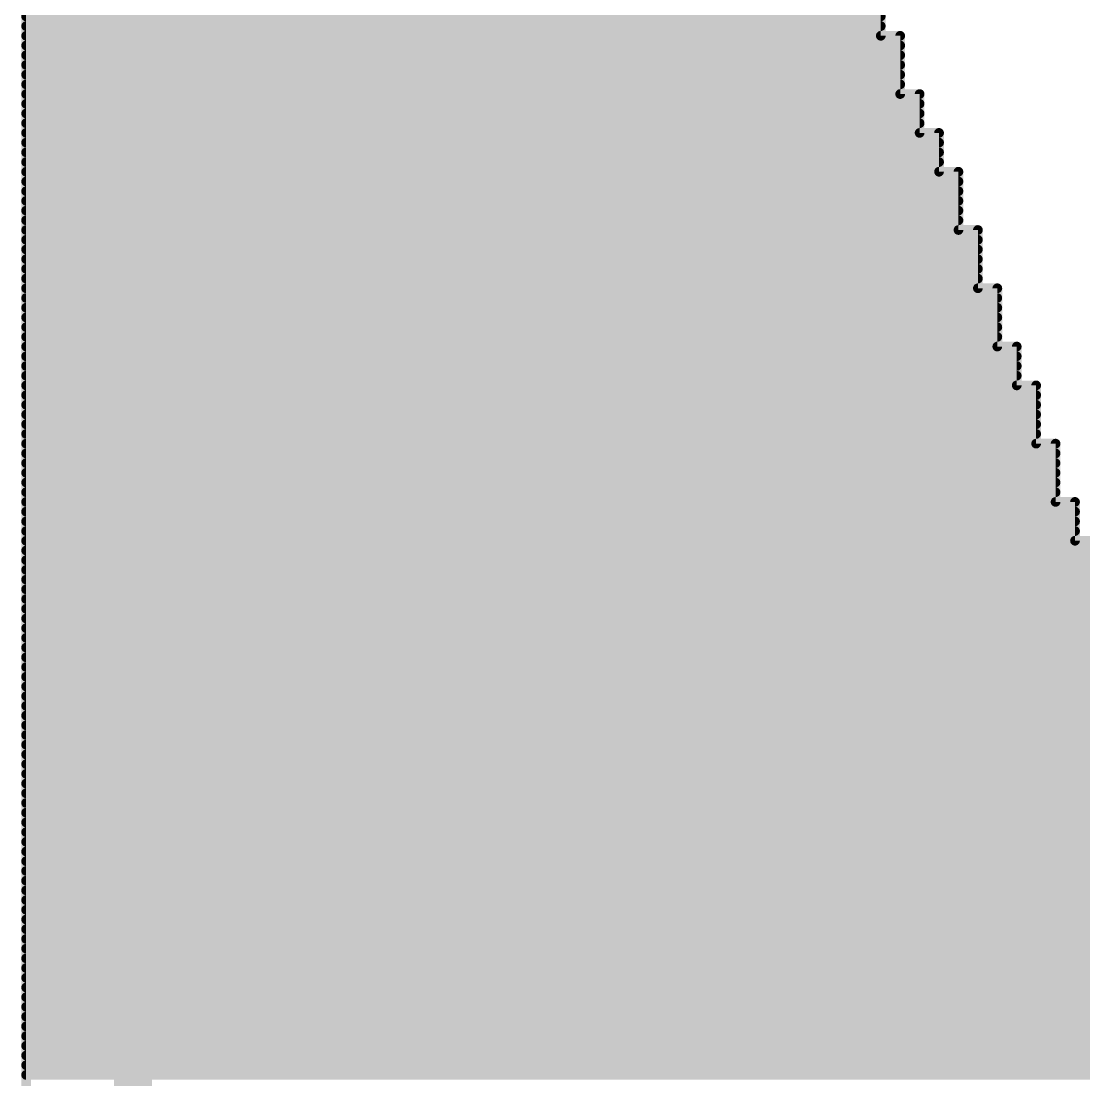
# Model space of a CAD drawing. Extents: x -0.2 to 50.2, y -0.2 to 50.2.
# Drawn here: x 31.4 to 38.51, y 14.97 to 22.05 of the extents above; entities that cross this region are included whole.
import ezdxf

# ---------------------------------------------------------------- set-up
doc = ezdxf.new("R2010")
doc.units = 0
doc.layers.add('1', color=22, linetype='CONTINUOUS')

msp = doc.modelspace()

# ---------------------------------------------------------------- linework, layer by layer
at = {"layer": '1'}
for points, const_width in [([(32.15, 25.15), (32.15, 1.8253)], 0.254), ([(31.4351, 22.474), (31.4351, 1.4351)], 0.0649), ([(37.1493, 21.9545), (37.1493, 22.2143)], 0.0649), ([(31.4351, 22.0842), (37.1493, 22.0842)], 0.0649), ([(31.4351, 22.0193), (37.1493, 22.0193)], 0.0649), ([(31.4351, 21.9543), (37.2792, 21.9543)], 0.0649), ([(37.2792, 21.9545), (37.1493, 21.9545)], 0.0649), ([(37.2792, 21.5649), (37.2792, 21.9545)], 0.0649), ([(31.4351, 21.8894), (37.2792, 21.8894)], 0.0649), ([(31.4351, 21.8245), (37.2792, 21.8245)], 0.0649), ([(31.4351, 21.7595), (37.2792, 21.7595)], 0.0649), ([(31.4351, 21.6946), (37.2792, 21.6946)], 0.0649), ([(31.4351, 21.6297), (37.2792, 21.6297)], 0.0649), ([(31.4351, 21.5647), (37.4091, 21.5647)], 0.0649), ([(37.4091, 21.5649), (37.2792, 21.5649)], 0.0649), ([(37.4091, 21.3052), (37.4091, 21.5649)], 0.0649), ([(31.4351, 21.4998), (37.4091, 21.4998)], 0.0649), ([(31.4351, 21.4349), (37.4091, 21.4349)], 0.0649), ([(31.4351, 21.3699), (37.4091, 21.3699)], 0.0649), ([(31.4351, 21.305), (37.539, 21.305)], 0.0649), ([(37.539, 21.3052), (37.4091, 21.3052)], 0.0649), ([(37.539, 21.0455), (37.539, 21.3052)], 0.0649), ([(31.4351, 21.2401), (37.539, 21.2401)], 0.0649), ([(31.4351, 21.1751), (37.539, 21.1751)], 0.0649), ([(31.4351, 21.1102), (37.539, 21.1102)], 0.0649), ([(31.4351, 21.0452), (37.6688, 21.0452)], 0.0649), ([(37.6688, 21.0455), (37.539, 21.0455)], 0.0649), ([(37.6688, 20.6558), (37.6688, 21.0455)], 0.0649), ([(31.4351, 20.9803), (37.6688, 20.9803)], 0.0649), ([(31.4351, 20.9154), (37.6688, 20.9154)], 0.0649), ([(31.4351, 20.8504), (37.6688, 20.8504)], 0.0649), ([(31.4351, 20.7855), (37.6688, 20.7855)], 0.0649), ([(31.4351, 20.7206), (37.6688, 20.7206)], 0.0649), ([(31.4351, 20.6556), (37.7987, 20.6556)], 0.0649), ([(37.7987, 20.6558), (37.6688, 20.6558)], 0.0649), ([(37.7987, 20.2662), (37.7987, 20.6558)], 0.0649), ([(31.4351, 20.5907), (37.7987, 20.5907)], 0.0649), ([(31.4351, 20.5258), (37.7987, 20.5258)], 0.0649), ([(31.4351, 20.4608), (37.7987, 20.4608)], 0.0649), ([(31.4351, 20.3959), (37.7987, 20.3959)], 0.0649), ([(31.4351, 20.331), (37.7987, 20.331)], 0.0649), ([(31.4351, 20.266), (37.9286, 20.266)], 0.0649), ([(37.9286, 20.2662), (37.7987, 20.2662)], 0.0649), ([(37.9286, 19.8766), (37.9286, 20.2662)], 0.0649), ([(31.4351, 20.2011), (37.9286, 20.2011)], 0.0649), ([(31.4351, 20.1362), (37.9286, 20.1362)], 0.0649), ([(31.4351, 20.0712), (37.9286, 20.0712)], 0.0649), ([(31.4351, 20.0063), (37.9286, 20.0063)], 0.0649), ([(31.4351, 19.9414), (37.9286, 19.9414)], 0.0649), ([(31.4351, 19.8764), (38.0584, 19.8764)], 0.0649), ([(38.0584, 19.8766), (37.9286, 19.8766)], 0.0649), ([(38.0584, 19.6169), (38.0584, 19.8766)], 0.0649), ([(31.4351, 19.8115), (38.0584, 19.8115)], 0.0649), ([(31.4351, 19.7466), (38.0584, 19.7466)], 0.0649), ([(31.4351, 19.6816), (38.0584, 19.6816)], 0.0649), ([(31.4351, 19.6167), (38.1883, 19.6167)], 0.0649), ([(38.1883, 19.6169), (38.0584, 19.6169)], 0.0649), ([(38.1883, 19.2273), (38.1883, 19.6169)], 0.0649), ([(31.4351, 19.5518), (38.1883, 19.5518)], 0.0649), ([(31.4351, 19.4868), (38.1883, 19.4868)], 0.0649), ([(31.4351, 19.4219), (38.1883, 19.4219)], 0.0649), ([(31.4351, 19.357), (38.1883, 19.357)], 0.0649), ([(31.4351, 19.292), (38.1883, 19.292)], 0.0649), ([(31.4351, 19.2271), (38.3182, 19.2271)], 0.0649), ([(38.3182, 19.2273), (38.1883, 19.2273)], 0.0649), ([(38.3182, 18.8377), (38.3182, 19.2273)], 0.0649), ([(31.4351, 19.1622), (38.3182, 19.1622)], 0.0649), ([(31.4351, 19.0972), (38.3182, 19.0972)], 0.0649), ([(31.4351, 19.0323), (38.3182, 19.0323)], 0.0649), ([(31.4351, 18.9673), (38.3182, 18.9673)], 0.0649), ([(31.4351, 18.9024), (38.3182, 18.9024)], 0.0649), ([(31.4351, 18.8375), (38.4481, 18.8375)], 0.0649), ([(38.4481, 18.8377), (38.3182, 18.8377)], 0.0649), ([(38.4481, 18.5779), (38.4481, 18.8377)], 0.0649), ([(31.4351, 18.7725), (38.4481, 18.7725)], 0.0649), ([(31.4351, 18.7076), (38.4481, 18.7076)], 0.0649), ([(31.4351, 18.6427), (38.4481, 18.6427)], 0.0649), ([(31.4351, 18.5777), (38.5779, 18.5777)], 0.0649), ([(31.4351, 18.5128), (38.5779, 18.5128)], 0.0649), ([(38.5779, 18.5779), (38.4481, 18.5779)], 0.0649), ([(31.4351, 18.4479), (38.5779, 18.4479)], 0.0649), ([(31.4351, 18.3829), (38.5779, 18.3829)], 0.0649), ([(31.4351, 18.318), (38.5779, 18.318)], 0.0649), ([(31.4351, 18.2531), (38.5779, 18.2531)], 0.0649), ([(31.4351, 18.1881), (38.7078, 18.1881)], 0.0649), ([(31.4351, 18.1232), (38.7078, 18.1232)], 0.0649), ([(31.4351, 18.0583), (38.7078, 18.0583)], 0.0649), ([(31.4351, 17.9933), (38.7078, 17.9933)], 0.0649), ([(31.4351, 17.9284), (38.7078, 17.9284)], 0.0649), ([(31.4351, 17.8635), (38.7078, 17.8635)], 0.0649), ([(31.4351, 17.7985), (38.8377, 17.7985)], 0.0649), ([(31.4351, 17.7336), (38.8377, 17.7336)], 0.0649), ([(31.4351, 17.6687), (38.8377, 17.6687)], 0.0649), ([(31.4351, 17.6037), (38.8377, 17.6037)], 0.0649), ([(31.4351, 17.5388), (38.8377, 17.5388)], 0.0649), ([(31.4351, 17.4739), (38.8377, 17.4739)], 0.0649), ([(31.4351, 17.4089), (38.9675, 17.4089)], 0.0649), ([(31.4351, 17.344), (38.9675, 17.344)], 0.0649), ([(31.4351, 17.2791), (38.9675, 17.2791)], 0.0649), ([(31.4351, 17.2141), (38.9675, 17.2141)], 0.0649), ([(31.4351, 17.1492), (38.9675, 17.1492)], 0.0649), ([(31.4351, 17.0843), (38.9675, 17.0843)], 0.0649), ([(31.4351, 17.0193), (39.0974, 17.0193)], 0.0649), ([(31.4351, 16.9544), (39.0974, 16.9544)], 0.0649), ([(31.4351, 16.8894), (39.0974, 16.8894)], 0.0649), ([(31.4351, 16.8245), (39.0974, 16.8245)], 0.0649), ([(31.4351, 16.7596), (39.0974, 16.7596)], 0.0649), ([(31.4351, 16.6946), (39.0974, 16.6946)], 0.0649), ([(31.4351, 16.6297), (39.0974, 16.6297)], 0.0649), ([(31.4351, 16.5648), (39.0974, 16.5648)], 0.0649), ([(31.4351, 16.4998), (39.2273, 16.4998)], 0.0649), ([(31.4351, 16.4349), (39.2273, 16.4349)], 0.0649), ([(31.4351, 16.37), (39.2273, 16.37)], 0.0649), ([(31.4351, 16.305), (39.2273, 16.305)], 0.0649), ([(31.4351, 16.2401), (39.3571, 16.2401)], 0.0649), ([(31.4351, 16.1752), (39.3571, 16.1752)], 0.0649), ([(31.4351, 16.1102), (39.3571, 16.1102)], 0.0649), ([(31.4351, 16.0453), (39.3571, 16.0453)], 0.0649), ([(31.4351, 15.9804), (39.3571, 15.9804)], 0.0649), ([(31.4351, 15.9154), (39.3571, 15.9154)], 0.0649), ([(31.4351, 15.8505), (39.3571, 15.8505)], 0.0649), ([(31.4351, 15.7856), (39.3571, 15.7856)], 0.0649), ([(31.4351, 15.7206), (39.487, 15.7206)], 0.0649), ([(31.4351, 15.6557), (39.487, 15.6557)], 0.0649), ([(31.4351, 15.5908), (39.487, 15.5908)], 0.0649), ([(31.4351, 15.5258), (39.487, 15.5258)], 0.0649), ([(31.4351, 15.4609), (39.487, 15.4609)], 0.0649), ([(31.4351, 15.396), (39.487, 15.396)], 0.0649), ([(31.4351, 15.331), (39.487, 15.331)], 0.0649), ([(31.4351, 15.2661), (39.487, 15.2661)], 0.0649), ([(31.4351, 15.2012), (39.6169, 15.2012)], 0.0649), ([(31.4351, 15.1362), (39.6169, 15.1362)], 0.0649), ([(31.4351, 15.0713), (39.6169, 15.0713)], 0.0649), ([(31.4351, 15.0064), (39.6169, 15.0064)], 0.0649)]:
    msp.add_lwpolyline(points, dxfattribs=dict(at, const_width=const_width))
at = {"layer": '1', "const_width": 0.0325}
for points in [[(31.4351, 22.1004, 1), (31.4351, 22.068)], [(37.1493, 22.068, 1), (37.1493, 22.1004)], [(31.4351, 22.0355, 1), (31.4351, 22.003)], [(37.1493, 22.003, 1), (37.1493, 22.0355)], [(31.4351, 21.9706, 1), (31.4351, 21.9381)], [(37.1493, 21.9708, 1), (37.1493, 21.9383)], [(37.1331, 21.9545, 1), (37.1656, 21.9545)], [(37.2955, 21.9545, 1), (37.263, 21.9545)], [(37.2792, 21.9383, 1), (37.2792, 21.9708)], [(37.2792, 21.9381, 1), (37.2792, 21.9706)], [(31.4351, 21.9056, 1), (31.4351, 21.8732)], [(37.2792, 21.8732, 1), (37.2792, 21.9056)], [(31.4351, 21.8407, 1), (31.4351, 21.8082)], [(37.2792, 21.8082, 1), (37.2792, 21.8407)], [(31.4351, 21.7758, 1), (31.4351, 21.7433)], [(37.2792, 21.7433, 1), (37.2792, 21.7758)], [(31.4351, 21.7108, 1), (31.4351, 21.6784)], [(37.2792, 21.6784, 1), (37.2792, 21.7108)], [(31.4351, 21.6459, 1), (31.4351, 21.6134)], [(31.4351, 21.581, 1), (31.4351, 21.5485)], [(37.2792, 21.5812, 1), (37.2792, 21.5487)], [(37.2792, 21.6134, 1), (37.2792, 21.6459)], [(37.4253, 21.5649, 1), (37.3929, 21.5649)], [(37.4091, 21.5487, 1), (37.4091, 21.5812)], [(37.4091, 21.5485, 1), (37.4091, 21.581)], [(31.4351, 21.516, 1), (31.4351, 21.4836)], [(37.263, 21.5649, 1), (37.2955, 21.5649)], [(37.4091, 21.4836, 1), (37.4091, 21.516)], [(31.4351, 21.4511, 1), (31.4351, 21.4186)], [(37.4091, 21.4186, 1), (37.4091, 21.4511)], [(31.4351, 21.3862, 1), (31.4351, 21.3537)], [(37.4091, 21.3537, 1), (37.4091, 21.3862)], [(31.4351, 21.3212, 1), (31.4351, 21.2888)], [(37.3929, 21.3052, 1), (37.4253, 21.3052)], [(37.4091, 21.3214, 1), (37.4091, 21.289)], [(37.5552, 21.3052, 1), (37.5227, 21.3052)], [(37.539, 21.289, 1), (37.539, 21.3214)], [(37.539, 21.2888, 1), (37.539, 21.3212)], [(31.4351, 21.2563, 1), (31.4351, 21.2238)], [(37.539, 21.2238, 1), (37.539, 21.2563)], [(31.4351, 21.1913, 1), (31.4351, 21.1589)], [(37.539, 21.1589, 1), (37.539, 21.1913)], [(31.4351, 21.1264, 1), (31.4351, 21.0939)], [(37.539, 21.0939, 1), (37.539, 21.1264)], [(31.4351, 21.0615, 1), (31.4351, 21.029)], [(37.539, 21.0617, 1), (37.539, 21.0292)], [(37.5227, 21.0455, 1), (37.5552, 21.0455)], [(37.6851, 21.0455, 1), (37.6526, 21.0455)], [(37.6688, 21.0292, 1), (37.6688, 21.0617)], [(37.6688, 21.029, 1), (37.6688, 21.0615)], [(31.4351, 20.9965, 1), (31.4351, 20.9641)], [(37.6688, 20.9641, 1), (37.6688, 20.9965)], [(31.4351, 20.9316, 1), (31.4351, 20.8991)], [(37.6688, 20.8991, 1), (37.6688, 20.9316)], [(31.4351, 20.8667, 1), (31.4351, 20.8342)], [(31.4351, 20.8017, 1), (31.4351, 20.7693)], [(37.6688, 20.8342, 1), (37.6688, 20.8667)], [(37.6688, 20.7693, 1), (37.6688, 20.8017)], [(31.4351, 20.7368, 1), (31.4351, 20.7043)], [(37.6688, 20.7043, 1), (37.6688, 20.7368)], [(31.4351, 20.6719, 1), (31.4351, 20.6394)], [(37.6688, 20.6721, 1), (37.6688, 20.6396)], [(37.8149, 20.6558, 1), (37.7825, 20.6558)], [(37.7987, 20.6396, 1), (37.7987, 20.6721)], [(37.7987, 20.6394, 1), (37.7987, 20.6719)], [(31.4351, 20.6069, 1), (31.4351, 20.5745)], [(37.6526, 20.6558, 1), (37.6851, 20.6558)], [(37.7987, 20.5745, 1), (37.7987, 20.6069)], [(31.4351, 20.542, 1), (31.4351, 20.5095)], [(37.7987, 20.5095, 1), (37.7987, 20.542)], [(31.4351, 20.4771, 1), (31.4351, 20.4446)], [(37.7987, 20.4446, 1), (37.7987, 20.4771)], [(31.4351, 20.4121, 1), (31.4351, 20.3797)], [(37.7987, 20.3797, 1), (37.7987, 20.4121)], [(31.4351, 20.3472, 1), (31.4351, 20.3147)], [(37.7987, 20.3147, 1), (37.7987, 20.3472)], [(31.4351, 20.2823, 1), (31.4351, 20.2498)], [(37.7987, 20.2825, 1), (37.7987, 20.25)], [(37.7825, 20.2662, 1), (37.8149, 20.2662)], [(37.9448, 20.2662, 1), (37.9123, 20.2662)], [(37.9286, 20.25, 1), (37.9286, 20.2825)], [(37.9286, 20.2498, 1), (37.9286, 20.2823)], [(31.4351, 20.2173, 1), (31.4351, 20.1849)], [(37.9286, 20.1849, 1), (37.9286, 20.2173)], [(31.4351, 20.1524, 1), (31.4351, 20.1199)], [(37.9286, 20.1199, 1), (37.9286, 20.1524)], [(31.4351, 20.0875, 1), (31.4351, 20.055)], [(31.4351, 20.0225, 1), (31.4351, 19.9901)], [(37.9286, 20.055, 1), (37.9286, 20.0875)], [(37.9286, 19.9901, 1), (37.9286, 20.0225)], [(31.4351, 19.9576, 1), (31.4351, 19.9251)], [(37.9286, 19.9251, 1), (37.9286, 19.9576)], [(31.4351, 19.8927, 1), (31.4351, 19.8602)], [(37.9286, 19.8929, 1), (37.9286, 19.8604)], [(37.9123, 19.8766, 1), (37.9448, 19.8766)], [(38.0747, 19.8766, 1), (38.0422, 19.8766)], [(38.0584, 19.8604, 1), (38.0584, 19.8929)], [(38.0584, 19.8602, 1), (38.0584, 19.8927)], [(31.4351, 19.8277, 1), (31.4351, 19.7953)], [(38.0584, 19.7953, 1), (38.0584, 19.8277)], [(31.4351, 19.7628, 1), (31.4351, 19.7303)], [(38.0584, 19.7303, 1), (38.0584, 19.7628)], [(31.4351, 19.6979, 1), (31.4351, 19.6654)], [(38.0584, 19.6654, 1), (38.0584, 19.6979)], [(31.4351, 19.6329, 1), (31.4351, 19.6005)], [(38.0584, 19.6331, 1), (38.0584, 19.6006)], [(38.0422, 19.6169, 1), (38.0747, 19.6169)], [(38.2045, 19.6169, 1), (38.1721, 19.6169)], [(38.1883, 19.6006, 1), (38.1883, 19.6331)], [(38.1883, 19.6005, 1), (38.1883, 19.6329)], [(31.4351, 19.568, 1), (31.4351, 19.5355)], [(38.1883, 19.5355, 1), (38.1883, 19.568)], [(31.4351, 19.5031, 1), (31.4351, 19.4706)], [(38.1883, 19.4706, 1), (38.1883, 19.5031)], [(31.4351, 19.4381, 1), (31.4351, 19.4057)], [(38.1883, 19.4057, 1), (38.1883, 19.4381)], [(31.4351, 19.3732, 1), (31.4351, 19.3407)], [(31.4351, 19.3083, 1), (31.4351, 19.2758)], [(38.1883, 19.3407, 1), (38.1883, 19.3732)], [(38.1883, 19.2758, 1), (38.1883, 19.3083)], [(31.4351, 19.2433, 1), (31.4351, 19.2109)], [(38.1883, 19.2435, 1), (38.1883, 19.211)], [(38.3344, 19.2273, 1), (38.3019, 19.2273)], [(38.3182, 19.211, 1), (38.3182, 19.2435)], [(38.3182, 19.2109, 1), (38.3182, 19.2433)], [(31.4351, 19.1784, 1), (31.4351, 19.1459)], [(38.1721, 19.2273, 1), (38.2045, 19.2273)], [(38.3182, 19.1459, 1), (38.3182, 19.1784)], [(31.4351, 19.1134, 1), (31.4351, 19.081)], [(38.3182, 19.081, 1), (38.3182, 19.1134)], [(31.4351, 19.0485, 1), (31.4351, 19.016)], [(38.3182, 19.016, 1), (38.3182, 19.0485)], [(31.4351, 18.9836, 1), (31.4351, 18.9511)], [(38.3182, 18.9511, 1), (38.3182, 18.9836)], [(31.4351, 18.9186, 1), (31.4351, 18.8862)], [(38.3182, 18.8862, 1), (38.3182, 18.9186)], [(31.4351, 18.8537, 1), (31.4351, 18.8212)], [(38.3182, 18.8539, 1), (38.3182, 18.8214)], [(38.3019, 18.8377, 1), (38.3344, 18.8377)], [(38.4643, 18.8377, 1), (38.4318, 18.8377)], [(38.4481, 18.8214, 1), (38.4481, 18.8539)], [(38.4481, 18.8212, 1), (38.4481, 18.8537)], [(31.4351, 18.7888, 1), (31.4351, 18.7563)], [(38.4481, 18.7563, 1), (38.4481, 18.7888)], [(31.4351, 18.7238, 1), (31.4351, 18.6914)], [(38.4481, 18.6914, 1), (38.4481, 18.7238)], [(31.4351, 18.6589, 1), (31.4351, 18.6264)], [(38.4481, 18.6264, 1), (38.4481, 18.6589)], [(31.4351, 18.594, 1), (31.4351, 18.5615)], [(31.4351, 18.529, 1), (31.4351, 18.4966)], [(38.4481, 18.5942, 1), (38.4481, 18.5617)], [(38.4318, 18.5779, 1), (38.4643, 18.5779)], [(31.4351, 18.4641, 1), (31.4351, 18.4316)], [(31.4351, 18.3992, 1), (31.4351, 18.3667)], [(31.4351, 18.3342, 1), (31.4351, 18.3018)], [(31.4351, 18.2693, 1), (31.4351, 18.2368)], [(31.4351, 18.2044, 1), (31.4351, 18.1719)], [(31.4351, 18.1394, 1), (31.4351, 18.107)], [(31.4351, 18.0745, 1), (31.4351, 18.042)], [(31.4351, 18.0096, 1), (31.4351, 17.9771)], [(31.4351, 17.9446, 1), (31.4351, 17.9122)], [(31.4351, 17.8797, 1), (31.4351, 17.8472)], [(31.4351, 17.8148, 1), (31.4351, 17.7823)], [(31.4351, 17.7498, 1), (31.4351, 17.7174)], [(31.4351, 17.6849, 1), (31.4351, 17.6524)], [(31.4351, 17.62, 1), (31.4351, 17.5875)], [(31.4351, 17.555, 1), (31.4351, 17.5226)], [(31.4351, 17.4901, 1), (31.4351, 17.4576)], [(31.4351, 17.4252, 1), (31.4351, 17.3927)], [(31.4351, 17.3602, 1), (31.4351, 17.3278)], [(31.4351, 17.2953, 1), (31.4351, 17.2628)], [(31.4351, 17.2304, 1), (31.4351, 17.1979)], [(31.4351, 17.1654, 1), (31.4351, 17.133)], [(31.4351, 17.1005, 1), (31.4351, 17.068)], [(31.4351, 17.0355, 1), (31.4351, 17.0031)], [(31.4351, 16.9706, 1), (31.4351, 16.9381)], [(31.4351, 16.9057, 1), (31.4351, 16.8732)], [(31.4351, 16.8407, 1), (31.4351, 16.8083)], [(31.4351, 16.7758, 1), (31.4351, 16.7433)], [(31.4351, 16.7109, 1), (31.4351, 16.6784)], [(31.4351, 16.6459, 1), (31.4351, 16.6135)], [(31.4351, 16.581, 1), (31.4351, 16.5485)], [(31.4351, 16.5161, 1), (31.4351, 16.4836)], [(31.4351, 16.4511, 1), (31.4351, 16.4187)], [(31.4351, 16.3862, 1), (31.4351, 16.3537)], [(31.4351, 16.3213, 1), (31.4351, 16.2888)], [(31.4351, 16.2563, 1), (31.4351, 16.2239)], [(31.4351, 16.1914, 1), (31.4351, 16.1589)], [(31.4351, 16.1265, 1), (31.4351, 16.094)], [(31.4351, 16.0615, 1), (31.4351, 16.0291)], [(31.4351, 15.9966, 1), (31.4351, 15.9641)], [(31.4351, 15.9317, 1), (31.4351, 15.8992)], [(31.4351, 15.8667, 1), (31.4351, 15.8343)], [(31.4351, 15.8018, 1), (31.4351, 15.7693)], [(31.4351, 15.7369, 1), (31.4351, 15.7044)], [(31.4351, 15.6719, 1), (31.4351, 15.6395)], [(31.4351, 15.607, 1), (31.4351, 15.5745)], [(31.4351, 15.5421, 1), (31.4351, 15.5096)], [(31.4351, 15.4771, 1), (31.4351, 15.4447)], [(31.4351, 15.4122, 1), (31.4351, 15.3797)], [(31.4351, 15.3473, 1), (31.4351, 15.3148)], [(31.4351, 15.2823, 1), (31.4351, 15.2499)], [(31.4351, 15.2174, 1), (31.4351, 15.1849)], [(31.4351, 15.1525, 1), (31.4351, 15.12)], [(31.4351, 15.0875, 1), (31.4351, 15.0551)], [(31.4351, 15.0226, 1), (31.4351, 14.9901)]]:
    msp.add_lwpolyline(points, format="xyb", dxfattribs=at)

doc.saveas('drawing.dxf')
